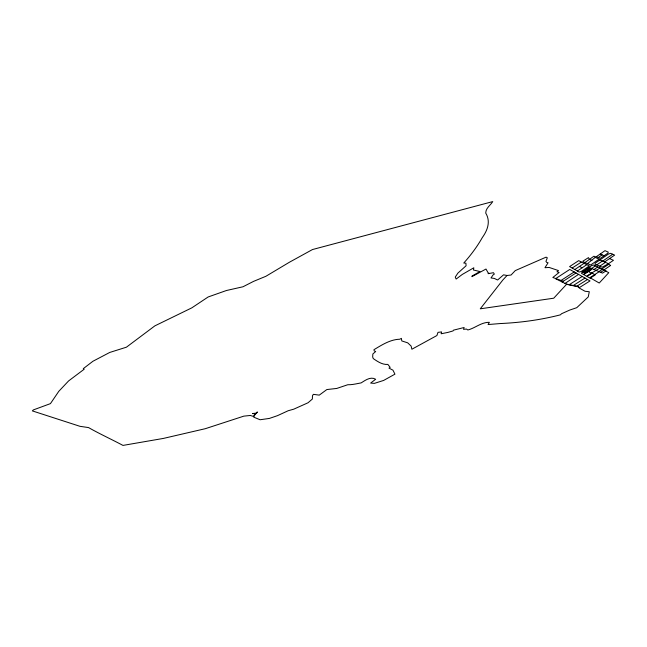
<?xml version="1.0" encoding="UTF-8"?>
<svg xmlns="http://www.w3.org/2000/svg" width="647" height="647" viewBox="0 0 647 647"><rect width="100%" height="100%" fill="white"/><g stroke="black" fill="none" stroke-linecap="round" stroke-linejoin="round"><path stroke-width="0.97" d="M563.294 281.251L552.837 277.474L559.121 272.452L556.986 271.789L558.474 270.592L549.182 267.446L544.96 267.721L548.074 262.739L546.877 262.536L545.947 261.469L547.297 257.773L546.092 257.142L515.263 270.608L511.065 275.024L507.054 275.485L502.881 279.949L480.268 308.813L553.735 298.202L566.691 284.154M591.973 260.426L589.401 259.415L588.479 257.627L582.721 261.275L584.888 262.601L593.93 256.22L595.822 256.932L587.444 263.62M600.254 253.996L604.977 250.672L608.293 252.12L607.816 253.195L600.303 258.355L596.332 256.681L600.254 253.996L604.08 255.759M601.637 268.545L601.006 268.982L601.888 269.589L598.879 271.603M598.281 257.506L602.106 254.853M589.037 267.397L602.543 273.123L606.102 270.834L593.534 265.011L591.714 265.553L582.163 272.128L581.491 273.301L586.473 276.156L600.198 267.915M591.568 268.497L595.434 265.836M612.701 254.247L602.664 261.137L599.931 259.932M577.367 271.012L579.178 272.072L581.176 271.505L589.312 265.909L578.685 260.644L569.595 266.596L577.367 271.012L586.651 264.777M588.285 268.319L582.454 272.298L583.44 272.702L585.26 271.465L584.273 271.061M582.947 272.5L584.767 271.263M586.95 269.775L588.778 268.529M589.263 268.731L586.821 270.397L587.799 270.802M590.242 269.144L584.427 273.107L586.732 272.072L586.239 271.869M588.907 270.583L590.727 269.346M596.736 264.89L602.422 261.024L605.446 262.358L599.769 266.16L594.884 264.073L595.41 263.03L608.649 253.939L610.663 253.317L614.65 255.12L604.573 261.97L608.479 263.693L613.445 260.312L609.579 258.565M591.221 269.548L589.401 270.786L588.422 270.381M574.835 269.54L583.756 263.539M593.954 269.532L597.86 266.896M565.009 283.418L578.572 274.385L590.007 280.935L579.283 287.656L578.022 286.419L566.4 284.098L556.121 278.978M583.715 274.571L591.301 269.589L587.913 268.165M608.479 263.693L602.203 267.203L599.769 266.16M600.634 272.338L604.338 269.92M555.458 278.752L569.74 269.459L578.572 274.385M562.114 282.011L576.056 272.945M572.199 268.004L581.257 262.14M561.014 280.483L574.229 271.902M592.175 273.147L587.023 276.463L589.514 277.895L599.171 271.724M590.08 278.218L595.289 274.862L591.601 272.832M569.287 284.672L582.179 276.455M573.315 285.481L584.985 278.056M576.906 286.192L587.492 279.496M507.054 275.485L503.552 274.838L497.624 279.997L494.3 278.428L490.984 277.951L493.119 274.886L494.324 274.118L493.483 272.686L488.097 273.681L488.906 273.196L488.25 273.026L485.986 269.031L471.898 276.673L472.043 276.002L479.993 271.546L473.458 270.009L473.83 267.777L462.29 274.441L456.135 279.059L455.253 277.11L457.89 273.115L466.083 265.771L465.905 263.183L463.753 263.046C470.781 255.217 477.13 246.733 482.314 237.57C487.539 230.283 490.847 221.533 485.727 213.057C485.76 207.994 490.386 205.414 492.763 201.589L312.501 249.54L289.387 262.253L265.925 276.269L253.535 281.388L242.973 286.775L226.434 290.511L208.164 296.965L191.827 307.851L154.868 325.862L126.424 347.188L109.747 352.445L92.925 361.261L83.293 368.644L84.167 369.227L68.606 380.921L58.796 391.322L50.442 403.623L33.337 409.923L32.35 410.894L79.993 426.324L88.534 427.578C99.687 433.919 111.567 439.329 122.97 445.411L163.343 438.431L205.317 428.694L243.846 416.134L250.308 415.471L253.309 416.393L255.209 413.635L252.467 413.562L255.945 413.142L257.15 412.002L257.546 412.123L255.047 414.541L253.753 417.169L260.078 419.749L269.37 418.431L277.539 415.633L288.238 410.716L293.746 409.179L308.069 402.749L312.355 399.029L312.477 395.738L313.374 394.33L319.254 395.139L326.848 389.551L336.755 388.443L347.787 384.73C352.097 384.916 356.732 383.687 361.18 382.887C365.329 380.25 370.682 376.255 375.656 379.255L370.626 383.073L374.362 383.38L383.655 380.428L394.937 374.16L392.972 370.181L388.993 368.111L390.157 367.35L387.868 364.423C382.426 364.892 377.549 361.527 373.254 358.575L372.664 356.974L372.858 353.974L375.689 351.507L374.225 350.884L373.909 349.72C381.762 344.997 390.367 339.424 399.797 339.23L401.383 338.357L401.779 340.92L407.715 342.845L411.112 346.056L411.88 349.234L436.903 335.534L437.995 332.348L441.61 331.927L441.141 333.771L447.967 332.388L453.005 330.932L453.539 330.148L464.142 327.503L463.511 329.315L466.503 329.072L467.846 329.986C475.302 328.061 481.15 322.23 489.35 322.311L488.081 324.543L500.341 323.549C520.746 322.61 540.755 319.901 560.464 314.822L561.499 313.755L569.829 310.034L576.76 307.689L588.252 296.924L589.288 291.732L585.034 291.263L579.251 288.02L578.297 286.864L566.562 284.292M584.888 262.601L590.735 264.93L599.146 259.156L595.167 257.393M582.599 272.152L585.3 273.252L590.307 269.848L587.613 268.723M583.651 271.433L584.217 271.667M586.562 269.443L587.128 269.678M586.457 269.564L587.444 269.977M579.34 266.443L582.227 267.793M605.729 271.077L608.778 272.67L599.235 283.022L590.452 277.975M588.406 271.489L591.156 273.115M610.598 265.464L604.136 269.815L602.034 268.715L608.859 264.235L610.598 265.464"/></g></svg>
